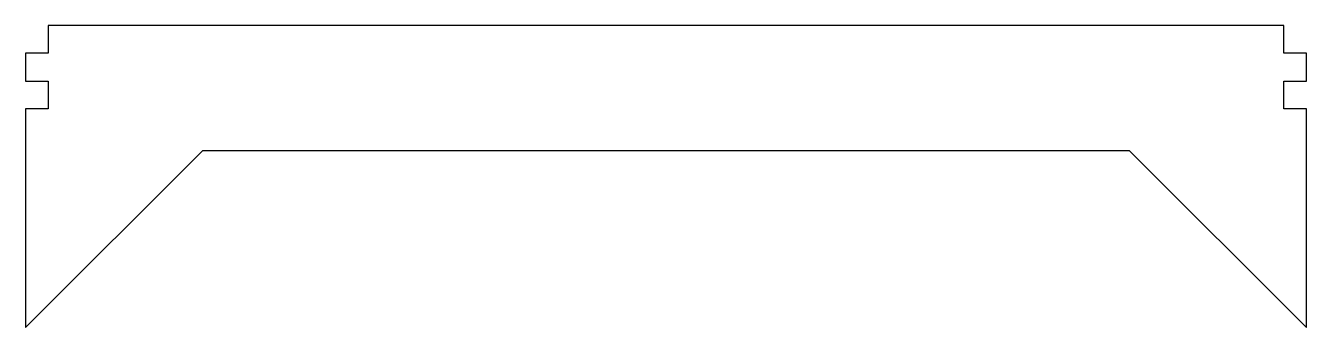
# Model space of a CAD drawing. Header units: millimetres. Extents: x -77 to 77, y -31 to 5.
import ezdxf

# ---------------------------------------------------------------- set-up
doc = ezdxf.new("R2010")
doc.units = ezdxf.units.MM

msp = doc.modelspace()

# ---------------------------------------------------------------- linework, layer by layer
at = {"color": 7, "linetype": 'Continuous', "lineweight": 25}
for p, q in [((-74, 5), (-74, 1.67)), ((74, 5), (-74, 5)), ((74, 1.67), (74, 5)), ((-76.7, 1.67), (-76.7, -1.67)), ((-74, 1.67), (-76.7, 1.67)), ((76.7, 1.67), (74, 1.67)), ((76.7, -1.67), (76.7, 1.67)), ((-76.7, -1.67), (-74, -1.67)), ((-74, -1.67), (-74, -5)), ((74, -1.67), (76.7, -1.67)), ((74, -5), (74, -1.67)), ((-76.7, -5), (-76.7, -31.21)), ((-74, -5), (-76.7, -5)), ((76.7, -5), (74, -5)), ((76.7, -31.21), (76.7, -5)), ((-76.7, -31.21), (-55.49, -10)), ((-55.49, -10), (55.49, -10)), ((55.49, -10), (76.7, -31.21))]:
    msp.add_line(p, q, dxfattribs=at)

doc.saveas('drawing.dxf')
